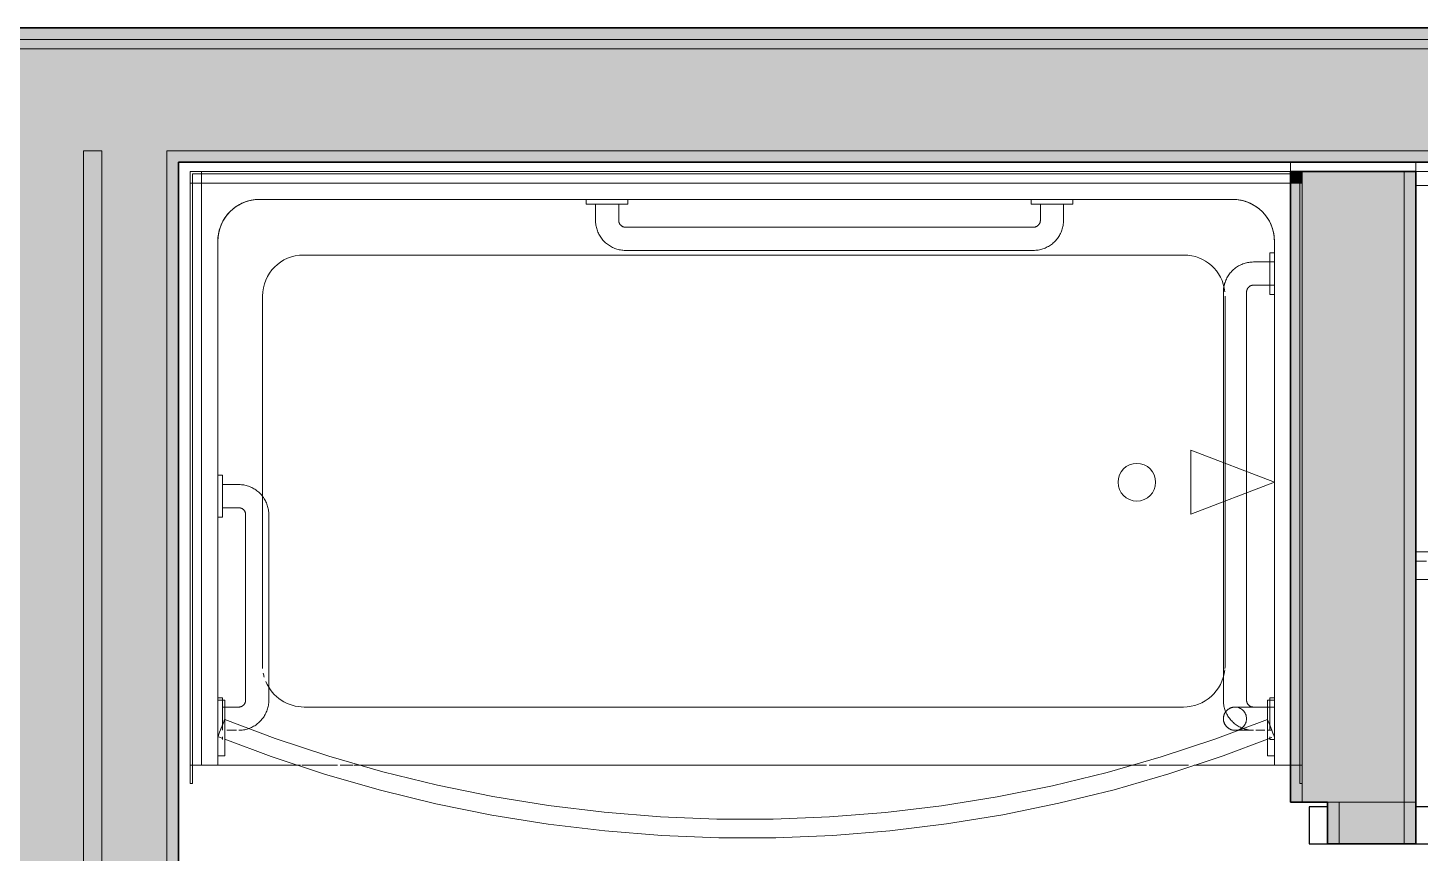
# Model space of a CAD drawing. Header units: inches. Extents: x 6 to 8416, y -388 to 6104.
# Drawn here: x 6130.8 to 6205.9, y 1462.7 to 1507.2 of the extents above; entities that cross this region are included whole.
import ezdxf

# ---------------------------------------------------------------- set-up
doc = ezdxf.new("R2010")
doc.units = ezdxf.units.IN
doc.header["$MEASUREMENT"] = 0
doc.linetypes.add('Dash 1_16_', pattern=[48, 24, -24])
for name, color, linetype, lineweight in [('A-DOOR', 31, 'Continuous', 18), ('A-DOOR-FRAM', 31, 'Continuous', 25), ('A-GENM', 13, 'Continuous', 18), ('A-ROOM', 32, 'Continuous', 13), ('A-WALL', 113, 'Continuous', 25), ('A-WALL-PATT', 111, 'Continuous', 35), ('I-WALL', 2, 'Continuous', 25), ('P-SANR-FIXT', 6, 'Continuous', 18), ('Q-SPCQ', 91, 'Continuous', 18)]:
    doc.layers.add(name, color=color, linetype=linetype, lineweight=lineweight)

# ---------------------------------------------------------------- blocks, each defined once
blk = doc.blocks.new('Unit-Single-Flush-ICC ADA-AM - 36_ x 84_-NR _U-BA _ BATH_-V1169-LEVEL 3 - PLAN Copy 1 Copy 1')
at = {"layer": 'A-DOOR'}
for p, q in [((16.25, 38.375), (18, 38.375)), ((16.25, 2.375), (16.25, 38.375)), ((18, 2.375), (18, 38.375)), ((16.25, 2.375), (18, 2.375))]:
    blk.add_line(p, q, dxfattribs=at)
at = {"layer": 'A-DOOR', "lineweight": 9}
blk.add_arc((18, 2.375), 36, 90, 180, dxfattribs=at)
at = {"layer": 'A-DOOR-FRAM'}
for p, q in [((-18, 3.375), (-20, 3.375)), ((-20, 3.375), (-20, 2.375)), ((-18, 2.375), (-18, 3.375)), ((20, 3.375), (18, 3.375)), ((18, 3.375), (18, 2.375)), ((20, 2.375), (20, 3.375)), ((-20, 2.375), (-18, 2.375)), ((18, 2.375), (20, 2.375)), ((-18, -2.375), (-20, -2.375)), ((-20, -2.375), (-20, -3.375)), ((-18, -3.375), (-18, -2.375)), ((20, -2.375), (18, -2.375)), ((18, -2.375), (18, -3.375)), ((20, -3.375), (20, -2.375)), ((-20, -3.375), (-18, -3.375)), ((18, -3.375), (20, -3.375))]:
    blk.add_line(p, q, dxfattribs=at)
at = {"layer": 'A-DOOR-FRAM', "lineweight": 18}
for p, q in [((-18, 3.375), (-20, 3.375)), ((-20, 3.375), (-20, 2.375)), ((-18, 3.375), (-18, 2.375)), ((20, 3.375), (18, 3.375)), ((18, 3.375), (18, 2.375)), ((20, 3.375), (20, 2.375)), ((-20, 2.375), (-18, 2.375)), ((18, 2.375), (20, 2.375)), ((-20, -3.375), (-20, -2.375)), ((-18, -2.375), (-20, -2.375)), ((-18, -3.375), (-18, -2.375)), ((18, -3.375), (18, -2.375)), ((20, -2.375), (18, -2.375)), ((20, -3.375), (20, -2.375)), ((-20, -3.375), (-18, -3.375)), ((18, -3.375), (20, -3.375))]:
    blk.add_line(p, q, dxfattribs=at)
blk = doc.blocks.new('GM BA Shower-Unit-Tub-Prefab-Non Accessible-AM - Non-Accessible_ 60_W x 32_D-8913591-LEVEL 3 - PLAN Copy 1 Copy 1')
at = {"layer": 'A-GENM'}
for p, q in [((0, 32), (0.625, 32)), ((59.375, 32), (60, 32))]:
    blk.add_line(p, q, dxfattribs=at)
blk = doc.blocks.new('z Nested-Shower Surround-Tub-Prefab - Variable-V1265-LEVEL 3 - PLAN Copy 1 Copy 1')
at = {"layer": 'A-GENM', "lineweight": 9}
for p, q in [((0.125, 33), (0, 33)), ((0, 33), (0, 0.625)), ((0, 32), (0, 33)), ((0, 33), (0.125, 33)), ((0.125, 0.625), (0.125, 33)), ((0.125, 33), (0.125, 32)), ((60, 33), (59.875, 33)), ((59.875, 33), (59.875, 32)), ((59.875, 32), (59.875, 33)), ((59.875, 33), (60, 33)), ((60, 32), (60, 33)), ((60, 33), (60, 32)), ((0, 0.625), (0, 32)), ((0.125, 32), (0.125, 0.625)), ((59.875, 32), (59.875, 0.625)), ((59.875, 0.625), (59.875, 32)), ((60, 0.625), (60, 32)), ((60, 32), (60, 0.625)), ((0, 0.625), (0, 0)), ((0, 0), (0, 0.625)), ((0, 0), (59.375, 0)), ((0.625, 0), (0, 0)), ((0.125, 0.125), (0.125, 0.625)), ((0.125, 0.625), (0.125, 0.313)), ((59.375, 0.125), (0.125, 0.125)), ((0.313, 0.125), (0.625, 0.125)), ((0.625, 0.125), (59.375, 0.125)), ((59.375, 0), (0.625, 0)), ((59.875, 0.125), (59.375, 0.125)), ((59.375, 0.125), (59.688, 0.125)), ((59.375, 0), (60, 0)), ((60, 0), (59.375, 0)), ((59.875, 0.625), (59.875, 0.125)), ((59.875, 0.313), (59.875, 0.625)), ((60, 0), (60, 0.625)), ((60, 0.625), (60, 0))]:
    blk.add_line(p, q, dxfattribs=at)
at = {"layer": 'A-GENM'}
for p, q in [((1.5, 32), (0, 32)), ((0, 32), (0, 0.625)), ((0, 0.625), (0, 32)), ((0.125, 32), (0.625, 32)), ((0.625, 32), (1.5, 32)), ((1.5, 32), (5.826, 32)), ((1.5, 30.75), (1.5, 32)), ((1.5, 30.75), (1.5, 32)), ((1.5, 32), (1.5, 30.75)), ((6.125, 32), (8.252, 32)), ((8.398, 32), (9.275, 32)), ((9.275, 32), (50.725, 32)), ((50.725, 32), (51.148, 32)), ((51.2, 32), (51.894, 32)), ((52.041, 32), (53.966, 32)), ((54.047, 32), (58.5, 32)), ((58.5, 32), (58.5, 30.75)), ((59.375, 32), (58.5, 32)), ((58.5, 32), (58.5, 30.75)), ((58.5, 30.75), (58.5, 32)), ((58.5, 32), (59.375, 32)), ((60, 32), (59.375, 32)), ((59.375, 32), (59.875, 32)), ((60, 0.625), (60, 32)), ((60, 32), (60, 0.625)), ((1.5, 30), (1.5, 30.75)), ((1.5, 29.25), (1.5, 30.75)), ((1.5, 30.75), (1.5, 30)), ((58.5, 30.75), (58.5, 29.25)), ((58.5, 30.75), (58.5, 29.25)), ((58.5, 29.25), (58.5, 30.75)), ((1.5, 3.75), (1.5, 29.25)), ((1.5, 5.942), (1.5, 29.058)), ((1.5, 29.058), (1.5, 5.942)), ((53.839, 28.873), (6.409, 28.873)), ((58.5, 29.25), (58.5, 3.75)), ((58.5, 29.25), (58.5, 3.75)), ((58.5, 3.75), (58.5, 29.25)), ((4.159, 26.623), (4.159, 17.771)), ((56.089, 18.5), (56.089, 26.623)), ((56.089, 6.712), (56.089, 18.5)), ((4.159, 17.771), (4.159, 15.729)), ((4.159, 15.729), (4.159, 6.712)), ((1.5, 3.75), (1.5, 5.058)), ((1.5, 5.058), (1.5, 3.75)), ((53.877, 4.5), (6.371, 4.5)), ((56.25, 1.5), (3.75, 1.5)), ((56.25, 1.5), (3.75, 1.5)), ((3.75, 1.5), (56.25, 1.5)), ((0, 0.625), (0, 0)), ((0, 0), (0, 0.625)), ((0, 0), (59.375, 0)), ((0.625, 0), (0, 0)), ((59.375, 0), (0.625, 0)), ((59.375, 0), (60, 0)), ((60, 0), (59.375, 0)), ((60, 0), (60, 0.625)), ((60, 0.625), (60, 0))]:
    blk.add_line(p, q, dxfattribs=at)
blk.add_circle((8.92, 16.75), 1.016, dxfattribs=at)
for centre, radius, start, end in [((6.409, 26.623), 2.25, 90, 173.7582), ((53.839, 26.623), 2.25, 23.01288, 90), ((53.839, 26.623), 2.25, 10.6675, 16.57426), ((6.409, 26.623), 2.25, 175.48615, 180), ((53.839, 26.623), 2.25, 360, 4.51385), ((6.371, 6.712), 2.212, 186.09767, 270), ((53.877, 6.712), 2.212, 270, 360), ((3.75, 3.75), 2.25, 180, 200.02868), ((3.75, 3.75), 2.25, 180, 270), ((3.75, 3.75), 2.25, 180, 200.02868), ((56.25, 3.75), 2.25, 270, 360), ((56.25, 3.75), 2.25, 339.97132, 0), ((56.25, 3.75), 2.25, 339.97132, 360), ((3.75, 3.75), 2.25, 200.02868, 204.97132), ((3.75, 3.75), 2.25, 200.02868, 204.97132), ((3.75, 3.75), 2.25, 204.97132, 245.02868), ((3.75, 3.75), 2.25, 204.97132, 245.02868), ((56.25, 3.75), 2.25, 294.97132, 335.02868), ((56.25, 3.75), 2.25, 294.97132, 335.02868), ((56.25, 3.75), 2.25, 335.02868, 339.97132), ((56.25, 3.75), 2.25, 335.02868, 339.97132), ((3.75, 3.75), 2.25, 245.02868, 249.97132), ((3.75, 3.75), 2.25, 245.02868, 249.97132), ((3.75, 3.75), 2.25, 249.97132, 270), ((3.75, 3.75), 2.25, 249.97132, 270), ((56.25, 3.75), 2.25, 270, 290.02868), ((56.25, 3.75), 2.25, 270, 290.02868), ((56.25, 3.75), 2.25, 290.02868, 294.97132), ((56.25, 3.75), 2.25, 290.02868, 294.97132)]:
    blk.add_arc(centre, radius, start, end, dxfattribs=at)
blk = doc.blocks.new('z Nested-Shower Grab Bars - Variable-V1266-LEVEL 3 - PLAN Copy 1 Copy 1')
at = {"layer": 'A-GENM', "linetype": 'Dash 1_16_', "lineweight": 9}
for p, q in [((0.245, 29.125), (0, 29.125)), ((0, 29.125), (0, 29.087)), ((0, 29.125), (0, 29.087)), ((0.245, 29.125), (0, 29.125)), ((0, 29.125), (0, 29.087)), ((0, 29.125), (0, 29.087)), ((0, 29.087), (0, 28.974)), ((0, 29.087), (0, 28.974)), ((0, 29.087), (0, 28.974)), ((0, 29.087), (0, 28.974)), ((0, 28.795), (0, 28.563)), ((0, 28.795), (0, 28.563)), ((0, 28.795), (0, 28.563)), ((0, 28.795), (0, 28.563)), ((0, 28.625), (0, 28.604)), ((0, 28.625), (0, 28.604)), ((0, 28.604), (0, 28.541)), ((0, 28.604), (0, 28.541)), ((0.375, 28.625), (0.154, 28.625)), ((0.25, 29.087), (0.25, 29.125)), ((0.25, 29.087), (0.25, 29.125)), ((0.25, 29.087), (0.25, 29.125)), ((0.25, 29.087), (0.25, 29.125)), ((0.25, 28.974), (0.25, 29.087)), ((0.25, 28.974), (0.25, 29.087)), ((0.25, 28.974), (0.25, 29.087)), ((0.25, 28.974), (0.25, 29.087)), ((0.25, 28.625), (0.25, 28.604)), ((0.25, 28.625), (0.25, 28.604)), ((0.25, 28.604), (0.25, 28.541)), ((0.25, 28.604), (0.25, 28.541)), ((1.004, 28.625), (0.515, 28.625)), ((1.004, 28.625), (0.515, 28.625)), ((1.272, 28.618), (1.208, 28.623)), ((1.245, 28.625), (1.284, 28.625)), ((1.44, 28.625), (1.477, 28.625)), ((1.528, 28.574), (1.465, 28.589)), ((1.551, 28.625), (1.587, 28.625)), ((1.587, 28.625), (1.622, 28.625)), ((1.966, 28.625), (1.987, 28.625)), ((1.987, 28.625), (2.007, 28.625)), ((2.007, 28.625), (2.025, 28.625)), ((2.025, 28.625), (2.042, 28.625)), ((2.042, 28.625), (2.057, 28.625)), ((55.616, 28.604), (55.552, 28.593)), ((56.516, 28.625), (55.998, 28.625)), ((56.75, 29.125), (56.75, 29.087)), ((56.75, 29.125), (56.75, 29.087)), ((56.75, 29.087), (56.75, 28.974)), ((56.75, 29.087), (56.75, 28.974)), ((56.75, 28.604), (56.75, 28.625)), ((56.75, 28.541), (56.75, 28.625)), ((56.75, 28.541), (56.75, 28.604)), ((57, 29.087), (57, 29.125)), ((57, 29.087), (57, 29.125)), ((57, 28.974), (57, 29.087)), ((57, 28.974), (57, 29.087)), ((57, 28.563), (57, 28.795)), ((57, 28.563), (57, 28.795)), ((0, 28.541), (0, 28.442)), ((0, 28.541), (0, 28.442)), ((0, 28.503), (0, 28.291)), ((0, 28.503), (0, 28.291)), ((0, 28.503), (0, 28.291)), ((0, 28.442), (0, 28.313)), ((0, 28.442), (0, 28.313)), ((0, 28.313), (0, 28.162)), ((0, 28.313), (0, 28.162)), ((0, 28.291), (0, 28.113)), ((0, 28.291), (0, 28.113)), ((0, 28.291), (0, 28.113)), ((0, 28.162), (0, 28)), ((0, 28.162), (0, 28)), ((0, 28), (0, 27.749)), ((0, 28), (0, 27.838)), ((0, 28), (0, 27.838)), ((0, 28), (0, 27.749)), ((0, 28), (0, 27.749)), ((0, 27.838), (0, 27.688)), ((0, 27.838), (0, 27.688)), ((0.25, 28.541), (0.25, 28.442)), ((0.25, 28.541), (0.25, 28.442)), ((0.25, 28.442), (0.25, 28.313)), ((0.25, 28.442), (0.25, 28.313)), ((0.25, 28.313), (0.25, 28.162)), ((0.25, 28.313), (0.25, 28)), ((0.25, 28.113), (0.25, 28.291)), ((0.25, 28.162), (0.25, 28)), ((0.25, 28), (0.25, 27.838)), ((0.25, 28), (0.25, 27.838)), ((0.25, 27.749), (0.25, 27.991)), ((0.25, 27.838), (0.25, 27.688)), ((0.25, 27.838), (0.25, 27.688)), ((56.75, 28.442), (56.75, 28.541)), ((56.75, 28.442), (56.75, 28.541)), ((56.75, 28.313), (56.75, 28.442)), ((56.75, 28.313), (56.75, 28.442)), ((56.75, 28.162), (56.75, 28.313)), ((56.75, 28.162), (56.75, 28.313)), ((56.75, 28), (56.75, 28.162)), ((56.75, 28), (56.75, 28.162)), ((56.75, 27.838), (56.75, 28)), ((56.75, 27.838), (56.75, 28)), ((56.75, 27.688), (56.75, 27.838)), ((56.75, 27.688), (56.75, 27.838)), ((57, 28.291), (57, 28.503)), ((57, 28.291), (57, 28.503)), ((57, 28.113), (57, 28.291)), ((57, 28.113), (57, 28.291)), ((57, 27.749), (57, 28)), ((57, 27.749), (57, 28)), ((0, 27.709), (0, 26.875)), ((0, 27.709), (0, 26.875)), ((0, 27.709), (0, 26.875)), ((0, 27.688), (0, 27.375)), ((0, 27.688), (0, 27.558)), ((0, 27.558), (0, 27.375)), ((0, 27.438), (0, 26.875)), ((0, 27.375), (1.125, 27.375)), ((0.25, 26.875), (0.25, 27.709)), ((0.25, 27.688), (0.25, 27.375)), ((0.25, 27.688), (0.25, 27.375)), ((0.25, 26.875), (0.25, 27.687)), ((0.25, 26.875), (0.25, 27.687)), ((0.25, 26.875), (0.25, 27.438)), ((0.25, 27.375), (1.125, 27.375)), ((55.875, 27.375), (56.75, 27.375)), ((56.75, 27.709), (56.75, 26.875)), ((56.75, 27.375), (56.75, 27.688)), ((56.75, 27.375), (56.75, 27.688)), ((56.75, 27.687), (56.75, 26.875)), ((57, 26.875), (57, 27.709)), ((57, 26.875), (57, 27.709)), ((0, 26.875), (0.25, 26.875)), ((0, 26.875), (0.25, 26.875)), ((1.5, 27), (1.5, 15.826)), ((2.75, 16.306), (2.75, 27)), ((54.25, 27), (54.25, 17)), ((55.5, 17), (55.5, 27)), ((56.75, 26.875), (57, 26.875)), ((56.75, 16.625), (55.875, 16.625)), ((57, 17.125), (56.75, 17.125)), ((56.75, 17.125), (56.75, 16.313)), ((56.75, 17.125), (56.75, 14.875)), ((56.75, 16.313), (56.75, 16.625)), ((56.75, 15.375), (56.75, 16.625)), ((57, 14.875), (57, 17.125)), ((57, 14.875), (57, 17.125)), ((1.5, 15.826), (1.5, 14.674)), ((2.75, 14.194), (2.75, 16.306)), ((56.75, 15.688), (56.75, 16.313)), ((55.875, 15.375), (56.75, 15.375)), ((56.75, 15.375), (56.75, 15.688)), ((56.75, 15.687), (56.75, 14.875)), ((1.5, 14.674), (1.5, 5)), ((56.75, 14.875), (57, 14.875)), ((2.75, 5), (2.75, 14.194)), ((0.25, 5.125), (0, 5.125)), ((0, 5.125), (0, 4.563)), ((0, 5.125), (0, 2.875)), ((1.125, 4.625), (0, 4.625)), ((0, 4.625), (0, 4.442)), ((0, 4.625), (0, 3.375)), ((0.25, 2.875), (0.25, 5.125)), ((0.25, 4.563), (0.25, 5.125)), ((0, 4.442), (0, 4.313)), ((0, 4.313), (0, 4.162)), ((0, 4.162), (0, 4)), ((0, 4), (0, 3.838)), ((0, 3.838), (0, 3.688)), ((0, 3.688), (0, 3.558)), ((0, 3.558), (0, 3.375)), ((0, 3.438), (0, 2.875)), ((0, 3.375), (1.125, 3.375)), ((0.25, 2.875), (0.25, 3.438)), ((0, 2.875), (0.25, 2.875)), ((35, 2.75), (13, 2.75)), ((35, 2.75), (13, 2.75)), ((11.375, 1.125), (11.375, 0.25)), ((11.375, 1.125), (11.375, 0.25)), ((12.625, 0.25), (12.625, 1.125)), ((12.625, 0.25), (12.625, 1.125)), ((13, 1.5), (35, 1.5)), ((13, 1.5), (35, 1.5)), ((35.375, 1.125), (35.375, 0.25)), ((35.375, 1.125), (35.375, 0.25)), ((36.625, 0.25), (36.625, 1.125)), ((36.625, 0.25), (36.625, 1.125)), ((10.875, 0.25), (10.875, 0)), ((11.687, 0.25), (10.875, 0.25)), ((11.687, 0.25), (10.875, 0.25)), ((10.875, 0.25), (10.875, 0)), ((13.125, 0.25), (10.875, 0.25)), ((11.687, 0.25), (10.875, 0.25)), ((10.875, 0), (13.125, 0)), ((10.875, 0), (13.125, 0)), ((10.875, 0), (13.125, 0)), ((10.875, 0), (13.125, 0)), ((11.375, 0.25), (11.688, 0.25)), ((11.375, 0.25), (11.688, 0.25)), ((11.375, 0.25), (11.688, 0.25)), ((11.375, 0.25), (12.625, 0.25)), ((11.688, 0.25), (11.838, 0.25)), ((11.688, 0.25), (12.313, 0.25)), ((11.688, 0.25), (12.313, 0.25)), ((11.838, 0.25), (12, 0.25)), ((12, 0.25), (12.162, 0.25)), ((12.162, 0.25), (12.313, 0.25)), ((13.125, 0.25), (12.313, 0.25)), ((13.125, 0.25), (12.313, 0.25)), ((12.313, 0.25), (12.625, 0.25)), ((12.313, 0.25), (12.625, 0.25)), ((13.125, 0.25), (12.313, 0.25)), ((12.313, 0.25), (12.625, 0.25)), ((13.125, 0), (13.125, 0.25)), ((13.125, 0), (13.125, 0.25)), ((34.875, 0.25), (34.875, 0)), ((35.687, 0.25), (34.875, 0.25)), ((35.687, 0.25), (34.875, 0.25)), ((34.875, 0.25), (34.875, 0)), ((37.125, 0.25), (34.875, 0.25)), ((35.687, 0.25), (34.875, 0.25)), ((34.875, 0), (37.125, 0)), ((34.875, 0), (37.125, 0)), ((34.875, 0), (37.125, 0)), ((34.875, 0), (37.125, 0)), ((35.375, 0.25), (35.688, 0.25)), ((35.375, 0.25), (35.688, 0.25)), ((35.375, 0.25), (36.625, 0.25)), ((35.375, 0.25), (35.688, 0.25)), ((35.688, 0.25), (36.313, 0.25)), ((35.688, 0.25), (35.838, 0.25)), ((35.688, 0.25), (36.313, 0.25)), ((35.838, 0.25), (36, 0.25)), ((36, 0.25), (36.162, 0.25)), ((36.162, 0.25), (36.313, 0.25)), ((37.125, 0.25), (36.313, 0.25)), ((37.125, 0.25), (36.313, 0.25)), ((36.313, 0.25), (36.625, 0.25)), ((36.313, 0.25), (36.625, 0.25)), ((37.125, 0.25), (36.313, 0.25)), ((36.313, 0.25), (36.625, 0.25)), ((37.125, 0), (37.125, 0.25)), ((37.125, 0), (37.125, 0.25))]:
    blk.add_line(p, q, dxfattribs=at)
at = {"layer": 'A-GENM', "linetype": 'Dash 1_16_', "lineweight": 9, "flags": 128}
for points in [[(1.208, 28.623), (1.143, 28.625), (1.125, 28.625)], [(1.125, 28.625), (1.165, 28.625), (1.205, 28.625), (1.245, 28.625)], [(1.465, 28.589), (1.401, 28.601), (1.337, 28.611), (1.272, 28.618)], [(1.284, 28.625), (1.324, 28.625), (1.363, 28.625), (1.401, 28.625), (1.44, 28.625)], [(1.477, 28.625), (1.514, 28.625), (1.551, 28.625)], [(2.646, 27.572), (2.622, 27.633), (2.595, 27.692), (2.566, 27.75), (2.535, 27.807), (2.502, 27.863), (2.466, 27.918), (2.428, 27.97), (2.389, 28.022), (2.347, 28.072), (2.303, 28.119), (2.257, 28.166), (2.21, 28.21), (2.16, 28.252), (2.109, 28.293), (2.057, 28.331), (2.003, 28.367), (1.948, 28.401), (1.891, 28.433), (1.833, 28.463), (1.774, 28.49), (1.714, 28.515), (1.653, 28.537), (1.591, 28.557), (1.528, 28.574)], [(1.622, 28.625), (1.656, 28.625), (1.69, 28.625), (1.722, 28.625), (1.754, 28.625), (1.784, 28.625), (1.814, 28.625), (1.842, 28.625), (1.87, 28.625), (1.896, 28.625), (1.921, 28.625), (1.944, 28.625), (1.966, 28.625)], [(2.057, 28.625), (2.071, 28.625), (2.083, 28.625), (2.094, 28.625), (2.103, 28.625), (2.11, 28.625), (2.116, 28.625), (2.121, 28.625), (2.124, 28.625), (2.125, 28.625)], [(2.125, 28.625), (2.15, 28.625), (2.175, 28.623), (2.2, 28.621), (2.225, 28.617), (2.249, 28.613), (2.274, 28.607), (2.298, 28.601), (2.322, 28.593), (2.345, 28.585), (2.368, 28.576), (2.391, 28.565), (2.414, 28.554), (2.436, 28.542), (2.457, 28.53), (2.478, 28.516), (2.498, 28.501), (2.518, 28.486), (2.537, 28.47), (2.556, 28.453), (2.573, 28.435), (2.59, 28.417), (2.607, 28.398), (2.622, 28.379), (2.637, 28.358), (2.651, 28.338), (2.664, 28.316), (2.676, 28.295), (2.688, 28.272), (2.698, 28.25), (2.708, 28.226), (2.716, 28.203), (2.724, 28.179), (2.73, 28.155), (2.736, 28.131), (2.741, 28.106), (2.745, 28.082), (2.747, 28.057), (2.749, 28.032), (2.75, 28.007), (2.75, 27.982), (2.749, 27.957), (2.746, 27.932), (2.743, 27.907), (2.739, 27.882), (2.734, 27.858), (2.727, 27.834), (2.72, 27.81), (2.712, 27.786), (2.703, 27.763), (2.693, 27.74), (2.682, 27.717), (2.671, 27.695), (2.658, 27.674), (2.645, 27.653), (2.63, 27.632), (2.615, 27.612), (2.599, 27.593), (2.583, 27.574), (2.565, 27.556), (2.547, 27.539), (2.528, 27.523), (2.509, 27.507), (2.489, 27.492), (2.468, 27.478), (2.447, 27.464), (2.426, 27.452), (2.403, 27.44), (2.381, 27.43), (2.358, 27.42), (2.334, 27.411), (2.311, 27.403), (2.287, 27.396), (2.262, 27.39), (2.238, 27.385), (2.213, 27.381), (2.188, 27.378), (2.163, 27.376), (2.138, 27.375), (2.125, 27.375)], [(55.552, 28.593), (55.489, 28.578), (55.426, 28.562), (55.364, 28.543), (55.303, 28.521)], [(55.875, 28.625), (55.81, 28.624), (55.745, 28.62), (55.68, 28.613), (55.616, 28.604)], [(55.303, 28.521), (55.242, 28.497), (55.183, 28.47), (55.125, 28.441), (55.068, 28.41), (55.012, 28.377), (54.957, 28.341), (54.905, 28.303), (54.853, 28.264), (54.803, 28.222), (54.756, 28.178), (54.709, 28.132), (54.665, 28.085), (54.623, 28.035), (54.582, 27.984), (54.544, 27.932), (54.508, 27.878), (54.474, 27.823), (54.442, 27.766), (54.412, 27.708), (54.385, 27.649), (54.36, 27.589), (54.338, 27.528), (54.318, 27.466), (54.301, 27.403), (54.286, 27.34), (54.274, 27.276), (54.264, 27.212), (54.257, 27.147), (54.252, 27.083), (54.25, 27.018), (54.25, 27)], [(1.125, 27.375), (1.14, 27.375), (1.155, 27.374), (1.17, 27.372), (1.185, 27.37), (1.2, 27.368), (1.214, 27.364), (1.229, 27.36), (1.243, 27.356), (1.257, 27.351), (1.271, 27.345), (1.285, 27.339), (1.298, 27.333), (1.311, 27.325), (1.324, 27.318), (1.337, 27.31), (1.349, 27.301), (1.361, 27.292), (1.372, 27.282), (1.383, 27.272), (1.394, 27.261), (1.404, 27.25), (1.414, 27.239), (1.423, 27.227), (1.432, 27.215), (1.441, 27.203), (1.448, 27.19), (1.456, 27.177), (1.463, 27.163), (1.469, 27.15), (1.475, 27.136), (1.48, 27.122), (1.484, 27.108), (1.488, 27.093), (1.492, 27.078), (1.495, 27.064), (1.497, 27.049), (1.498, 27.034), (1.5, 27.019), (1.5, 27.004), (1.5, 27)], [(1.95, 27.375), (1.927, 27.375), (1.903, 27.375), (1.877, 27.375), (1.85, 27.375), (1.822, 27.375), (1.792, 27.375), (1.762, 27.375), (1.731, 27.375), (1.699, 27.375), (1.665, 27.375), (1.631, 27.375), (1.596, 27.375), (1.561, 27.375), (1.524, 27.375), (1.487, 27.375), (1.45, 27.375), (1.412, 27.375), (1.373, 27.375), (1.334, 27.375), (1.295, 27.375), (1.255, 27.375), (1.216, 27.375), (1.176, 27.375), (1.136, 27.375), (1.125, 27.375)], [(2.125, 27.375), (2.124, 27.375), (2.122, 27.375), (2.118, 27.375), (2.112, 27.375), (2.105, 27.375), (2.096, 27.375), (2.086, 27.375), (2.074, 27.375), (2.061, 27.375), (2.046, 27.375), (2.03, 27.375), (2.012, 27.375), (1.993, 27.375), (1.972, 27.375), (1.95, 27.375)], [(2.75, 27), (2.749, 27.065), (2.745, 27.13), (2.738, 27.195), (2.729, 27.259), (2.718, 27.323), (2.703, 27.386), (2.687, 27.449), (2.668, 27.511), (2.646, 27.572)], [(55.5, 27), (55.5, 27.015), (55.501, 27.03), (55.503, 27.045), (55.505, 27.06), (55.507, 27.075), (55.511, 27.089), (55.515, 27.104), (55.519, 27.118), (55.524, 27.132), (55.53, 27.146), (55.536, 27.16), (55.542, 27.173), (55.55, 27.186), (55.557, 27.199), (55.565, 27.212), (55.574, 27.224), (55.583, 27.236), (55.593, 27.247), (55.603, 27.258), (55.614, 27.269), (55.625, 27.279), (55.636, 27.289), (55.648, 27.298), (55.66, 27.307), (55.672, 27.316), (55.685, 27.323), (55.698, 27.331), (55.712, 27.338), (55.725, 27.344), (55.739, 27.35), (55.753, 27.355), (55.767, 27.359), (55.782, 27.363), (55.797, 27.367), (55.811, 27.37), (55.826, 27.372), (55.841, 27.373), (55.856, 27.375), (55.871, 27.375), (55.875, 27.375)], [(54.25, 17), (54.251, 16.935), (54.255, 16.87), (54.262, 16.805), (54.271, 16.741), (54.282, 16.677), (54.297, 16.614), (54.313, 16.551), (54.332, 16.489), (54.354, 16.428), (54.378, 16.367), (54.405, 16.308), (54.434, 16.25), (54.465, 16.193), (54.498, 16.137), (54.534, 16.082), (54.572, 16.03), (54.611, 15.978), (54.653, 15.928), (54.697, 15.881), (54.743, 15.834), (54.79, 15.79), (54.84, 15.748), (54.891, 15.707), (54.943, 15.669), (54.997, 15.633), (55.052, 15.599), (55.109, 15.567), (55.167, 15.537), (55.226, 15.51), (55.286, 15.485), (55.347, 15.463), (55.409, 15.443), (55.472, 15.426), (55.535, 15.411), (55.599, 15.399), (55.663, 15.389), (55.728, 15.382), (55.792, 15.377), (55.857, 15.375), (55.875, 15.375)], [(55.875, 16.625), (55.86, 16.625), (55.845, 16.626), (55.83, 16.628), (55.815, 16.63), (55.8, 16.632), (55.786, 16.636), (55.771, 16.64), (55.757, 16.644), (55.743, 16.649), (55.729, 16.655), (55.715, 16.661), (55.702, 16.667), (55.689, 16.675), (55.676, 16.682), (55.663, 16.69), (55.651, 16.699), (55.639, 16.708), (55.628, 16.718), (55.617, 16.728), (55.606, 16.739), (55.596, 16.75), (55.586, 16.761), (55.577, 16.773), (55.568, 16.785), (55.559, 16.797), (55.552, 16.81), (55.544, 16.823), (55.537, 16.837), (55.531, 16.85), (55.525, 16.864), (55.52, 16.878), (55.516, 16.892), (55.512, 16.907), (55.508, 16.922), (55.505, 16.936), (55.503, 16.951), (55.502, 16.966), (55.5, 16.981), (55.5, 16.996), (55.5, 17)], [(1.5, 5), (1.5, 4.985), (1.499, 4.97), (1.497, 4.955), (1.495, 4.94), (1.493, 4.925), (1.489, 4.911), (1.485, 4.896), (1.481, 4.882), (1.476, 4.868), (1.47, 4.854), (1.464, 4.84), (1.458, 4.827), (1.45, 4.814), (1.443, 4.801), (1.435, 4.788), (1.426, 4.776), (1.417, 4.764), (1.407, 4.753), (1.397, 4.742), (1.386, 4.731), (1.375, 4.721), (1.364, 4.711), (1.352, 4.702), (1.34, 4.693), (1.328, 4.684), (1.315, 4.677), (1.302, 4.669), (1.288, 4.662), (1.275, 4.656), (1.261, 4.65), (1.247, 4.645), (1.233, 4.641), (1.218, 4.637), (1.203, 4.633), (1.189, 4.63), (1.174, 4.628), (1.159, 4.627), (1.144, 4.625), (1.129, 4.625), (1.125, 4.625)], [(1.125, 3.375), (1.19, 3.376), (1.255, 3.38), (1.32, 3.387), (1.384, 3.396), (1.448, 3.407), (1.511, 3.422), (1.574, 3.438), (1.636, 3.457), (1.697, 3.479), (1.758, 3.503), (1.817, 3.53), (1.875, 3.559), (1.932, 3.59), (1.988, 3.623), (2.043, 3.659), (2.095, 3.697), (2.147, 3.736), (2.197, 3.778), (2.244, 3.822), (2.291, 3.868), (2.335, 3.915), (2.377, 3.965), (2.418, 4.016), (2.456, 4.068), (2.492, 4.122), (2.526, 4.177), (2.558, 4.234), (2.588, 4.292), (2.615, 4.351), (2.64, 4.411), (2.662, 4.472), (2.682, 4.534), (2.699, 4.597), (2.714, 4.66), (2.726, 4.724), (2.736, 4.788), (2.743, 4.853), (2.748, 4.917), (2.75, 4.982), (2.75, 5)], [(13, 2.75), (12.935, 2.749), (12.87, 2.745), (12.805, 2.738), (12.741, 2.729), (12.677, 2.718), (12.614, 2.703), (12.551, 2.687), (12.489, 2.668), (12.428, 2.646), (12.367, 2.622), (12.308, 2.595), (12.25, 2.566), (12.193, 2.535), (12.137, 2.502), (12.082, 2.466), (12.03, 2.428), (11.978, 2.389), (11.928, 2.347), (11.881, 2.303), (11.834, 2.257), (11.79, 2.21), (11.748, 2.16), (11.707, 2.109), (11.669, 2.057), (11.633, 2.003), (11.599, 1.948), (11.567, 1.891), (11.537, 1.833), (11.51, 1.774), (11.485, 1.714), (11.463, 1.653), (11.443, 1.591), (11.426, 1.528), (11.411, 1.465), (11.399, 1.401), (11.389, 1.337), (11.382, 1.272), (11.377, 1.208), (11.375, 1.143), (11.375, 1.125)], [(13, 2.75), (12.935, 2.749), (12.87, 2.745), (12.805, 2.738), (12.741, 2.729), (12.677, 2.718), (12.614, 2.703), (12.551, 2.687), (12.489, 2.668), (12.428, 2.646), (12.367, 2.622), (12.308, 2.595), (12.25, 2.566), (12.193, 2.535), (12.137, 2.502), (12.082, 2.466), (12.03, 2.428), (11.978, 2.389), (11.928, 2.347), (11.881, 2.303), (11.834, 2.257), (11.79, 2.21), (11.748, 2.16), (11.707, 2.109), (11.669, 2.057), (11.633, 2.003), (11.599, 1.948), (11.567, 1.891), (11.537, 1.833), (11.51, 1.774), (11.485, 1.714), (11.463, 1.653), (11.443, 1.591), (11.426, 1.528), (11.411, 1.465), (11.399, 1.401), (11.389, 1.337), (11.382, 1.272), (11.377, 1.208), (11.375, 1.143), (11.375, 1.125)], [(36.625, 1.125), (36.624, 1.19), (36.62, 1.255), (36.613, 1.32), (36.604, 1.384), (36.593, 1.448), (36.578, 1.511), (36.562, 1.574), (36.543, 1.636), (36.521, 1.697), (36.497, 1.758), (36.47, 1.817), (36.441, 1.875), (36.41, 1.932), (36.377, 1.988), (36.341, 2.043), (36.303, 2.095), (36.264, 2.147), (36.222, 2.197), (36.178, 2.244), (36.132, 2.291), (36.085, 2.335), (36.035, 2.377), (35.984, 2.418), (35.932, 2.456), (35.878, 2.492), (35.823, 2.526), (35.766, 2.558), (35.708, 2.588), (35.649, 2.615), (35.589, 2.64), (35.528, 2.662), (35.466, 2.682), (35.403, 2.699), (35.34, 2.714), (35.276, 2.726), (35.212, 2.736), (35.147, 2.743), (35.083, 2.748), (35.018, 2.75), (35, 2.75)], [(36.625, 1.125), (36.624, 1.19), (36.62, 1.255), (36.613, 1.32), (36.604, 1.384), (36.593, 1.448), (36.578, 1.511), (36.562, 1.574), (36.543, 1.636), (36.521, 1.697), (36.497, 1.758), (36.47, 1.817), (36.441, 1.875), (36.41, 1.932), (36.377, 1.988), (36.341, 2.043), (36.303, 2.095), (36.264, 2.147), (36.222, 2.197), (36.178, 2.244), (36.132, 2.291), (36.085, 2.335), (36.035, 2.377), (35.984, 2.418), (35.932, 2.456), (35.878, 2.492), (35.823, 2.526), (35.766, 2.558), (35.708, 2.588), (35.649, 2.615), (35.589, 2.64), (35.528, 2.662), (35.466, 2.682), (35.403, 2.699), (35.34, 2.714), (35.276, 2.726), (35.212, 2.736), (35.147, 2.743), (35.083, 2.748), (35.018, 2.75), (35, 2.75)], [(12.625, 1.125), (12.625, 1.14), (12.626, 1.155), (12.628, 1.17), (12.63, 1.185), (12.632, 1.2), (12.636, 1.214), (12.64, 1.229), (12.644, 1.243), (12.649, 1.257), (12.655, 1.271), (12.661, 1.285), (12.667, 1.298), (12.675, 1.311), (12.682, 1.324), (12.69, 1.337), (12.699, 1.349), (12.708, 1.361), (12.718, 1.372), (12.728, 1.383), (12.739, 1.394), (12.75, 1.404), (12.761, 1.414), (12.773, 1.423), (12.785, 1.432), (12.797, 1.441), (12.81, 1.448), (12.823, 1.456), (12.837, 1.463), (12.85, 1.469), (12.864, 1.475), (12.878, 1.48), (12.892, 1.484), (12.907, 1.488), (12.922, 1.492), (12.936, 1.495), (12.951, 1.497), (12.966, 1.498), (12.981, 1.5), (12.996, 1.5), (13, 1.5)], [(12.625, 1.125), (12.625, 1.14), (12.626, 1.155), (12.628, 1.17), (12.63, 1.185), (12.632, 1.2), (12.636, 1.214), (12.64, 1.229), (12.644, 1.243), (12.649, 1.257), (12.655, 1.271), (12.661, 1.285), (12.667, 1.298), (12.675, 1.311), (12.682, 1.324), (12.69, 1.337), (12.699, 1.349), (12.708, 1.361), (12.718, 1.372), (12.728, 1.383), (12.739, 1.394), (12.75, 1.404), (12.761, 1.414), (12.773, 1.423), (12.785, 1.432), (12.797, 1.441), (12.81, 1.448), (12.823, 1.456), (12.837, 1.463), (12.85, 1.469), (12.864, 1.475), (12.878, 1.48), (12.892, 1.484), (12.907, 1.488), (12.922, 1.492), (12.936, 1.495), (12.951, 1.497), (12.966, 1.498), (12.981, 1.5), (12.996, 1.5), (13, 1.5)], [(35, 1.5), (35.015, 1.5), (35.03, 1.499), (35.045, 1.497), (35.06, 1.495), (35.075, 1.493), (35.089, 1.489), (35.104, 1.485), (35.118, 1.481), (35.132, 1.476), (35.146, 1.47), (35.16, 1.464), (35.173, 1.458), (35.186, 1.45), (35.199, 1.443), (35.212, 1.435), (35.224, 1.426), (35.236, 1.417), (35.247, 1.407), (35.258, 1.397), (35.269, 1.386), (35.279, 1.375), (35.289, 1.364), (35.298, 1.352), (35.307, 1.34), (35.316, 1.328), (35.323, 1.315), (35.331, 1.302), (35.338, 1.288), (35.344, 1.275), (35.35, 1.261), (35.355, 1.247), (35.359, 1.233), (35.363, 1.218), (35.367, 1.203), (35.37, 1.189), (35.372, 1.174), (35.373, 1.159), (35.375, 1.144), (35.375, 1.129), (35.375, 1.125)], [(35, 1.5), (35.015, 1.5), (35.03, 1.499), (35.045, 1.497), (35.06, 1.495), (35.075, 1.493), (35.089, 1.489), (35.104, 1.485), (35.118, 1.481), (35.132, 1.476), (35.146, 1.47), (35.16, 1.464), (35.173, 1.458), (35.186, 1.45), (35.199, 1.443), (35.212, 1.435), (35.224, 1.426), (35.236, 1.417), (35.247, 1.407), (35.258, 1.397), (35.269, 1.386), (35.279, 1.375), (35.289, 1.364), (35.298, 1.352), (35.307, 1.34), (35.316, 1.328), (35.323, 1.315), (35.331, 1.302), (35.338, 1.288), (35.344, 1.275), (35.35, 1.261), (35.355, 1.247), (35.359, 1.233), (35.363, 1.218), (35.367, 1.203), (35.37, 1.189), (35.372, 1.174), (35.373, 1.159), (35.375, 1.144), (35.375, 1.129), (35.375, 1.125)]]:
    blk.add_lwpolyline(points, dxfattribs=at)
at = {"layer": 'A-GENM', "linetype": 'Dash 1_16_', "lineweight": 9}
for start, end in [(90, 270), (270, 90)]:
    blk.add_arc((2.125, 28), 0.625, start, end, dxfattribs=at)
blk = doc.blocks.new('z Nested-Shower Fixtures - Variable-2223344-LEVEL 3 - PLAN Copy 1 Copy 1')
at = {"layer": 'P-SANR-FIXT'}
for p, q in [((0, 0), (4.5, 1.727)), ((4.5, 1.727), (4.5, -1.727)), ((4.5, -1.727), (0, 0))]:
    blk.add_line(p, q, dxfattribs=at)
blk = doc.blocks.new('z Nested-Shower Extra Gyp Layer - Variable-V1184-LEVEL 3 - PLAN Copy 1 Copy 1')
at = {"layer": 'A-GENM', "lineweight": 9}
for p, q in [((59.375, 0.625), (0, 0.625)), ((0, 0.625), (60, 0.625)), ((0, 0.625), (0, 0)), ((0, 0.625), (0, 0)), ((60, 0), (0, 0)), ((0, 0), (59.375, 0)), ((60, 0.625), (59.375, 0.625)), ((59.375, 0), (60, 0)), ((60, 0), (60, 0.625)), ((60, 0.625), (60, 0))]:
    blk.add_line(p, q, dxfattribs=at)
blk = doc.blocks.new('z Nested-Shower Extra Gyp Layer - Variable-V1185-LEVEL 3 - PLAN Copy 1 Copy 1')
at = {"layer": 'A-GENM', "lineweight": 9}
for p, q in [((0.625, 0.625), (0, 0.625)), ((0, 0.625), (32, 0.625)), ((0, 0.625), (0, 0)), ((0, 0.625), (0, 0)), ((32, 0), (0, 0)), ((0, 0), (0.625, 0)), ((32, 0.625), (0.625, 0.625)), ((0.625, 0), (32, 0)), ((32, 0), (32, 0.625)), ((32, 0.625), (32, 0))]:
    blk.add_line(p, q, dxfattribs=at)
blk = doc.blocks.new('SE BA Shower Curtain Rod-AM - 1_ Dia__ 76_ AFF-V1048-LEVEL 3 - PLAN Copy 1 Copy 1')
at = {"layer": 'Q-SPCQ'}
for p, q in [((0.375, 1.5), (0, 1.5)), ((0, 1.5), (0, 0.75)), ((0, 1.5), (0, -1.5)), ((0.375, -1.5), (0.375, 1.5)), ((0.375, 0.75), (0.375, 1.5)), ((57, 1.5), (56.625, 1.5)), ((56.625, 1.5), (56.625, 0.75)), ((56.625, 1.5), (56.625, -1.5)), ((57, -1.5), (57, 1.5)), ((57, 0.75), (57, 1.5)), ((0, 0.75), (0, -0.75)), ((0.002, 0.464), (0.009, 0.449)), ((0.002, 0.464), (0.009, 0.449)), ((0.009, 0.449), (0.027, 0.402)), ((0.009, 0.449), (0.027, 0.402)), ((0.027, 0.402), (0.057, 0.328)), ((0.027, 0.402), (0.095, 0.232)), ((0.057, 0.328), (0.095, 0.232)), ((0.095, 0.232), (0.14, 0.12)), ((0.095, 0.232), (0.14, 0.12)), ((0.375, 0.605), (0.128, 0.512)), ((0.14, 0.12), (0.187, 0)), ((0.14, 0.12), (0.235, -0.12)), ((0.187, 0), (0.235, -0.12)), ((0.375, 0.521), (0.375, 0.75)), ((56.72, -0.232), (56.905, 0.232)), ((56.765, -0.12), (56.812, 0)), ((56.998, 0.464), (56.786, 0.544)), ((56.812, 0), (56.86, 0.12)), ((56.86, 0.12), (56.905, 0.232)), ((56.905, 0.232), (56.943, 0.328)), ((56.905, 0.232), (56.943, 0.328)), ((56.943, 0.328), (56.973, 0.402)), ((56.943, 0.328), (56.973, 0.402)), ((56.973, 0.402), (56.998, 0.464)), ((56.973, 0.402), (56.991, 0.449)), ((56.991, 0.449), (56.998, 0.464)), ((57, -0.75), (57, 0.75)), ((0, -0.75), (0, -1.5)), ((0.235, -0.12), (0.28, -0.232)), ((0.235, -0.12), (0.28, -0.232)), ((0.28, -0.232), (0.318, -0.328)), ((0.28, -0.232), (0.348, -0.402)), ((0.318, -0.328), (0.348, -0.402)), ((0.348, -0.402), (0.366, -0.449)), ((0.348, -0.402), (0.366, -0.449)), ((0.366, -0.449), (0.373, -0.464)), ((0.366, -0.449), (0.373, -0.464)), ((0.375, -0.75), (0.375, -0.391)), ((0.375, -1.5), (0.375, -0.75)), ((56.625, -0.391), (56.625, -0.75)), ((56.625, -0.75), (56.625, -1.5)), ((56.627, -0.464), (56.652, -0.402)), ((56.627, -0.464), (56.652, -0.402)), ((56.652, -0.402), (56.682, -0.328)), ((56.652, -0.402), (56.682, -0.328)), ((56.682, -0.328), (56.72, -0.232)), ((56.682, -0.328), (56.72, -0.232)), ((56.72, -0.232), (56.765, -0.12)), ((57, -1.5), (57, -0.75)), ((0, -1.5), (0.375, -1.5)), ((56.625, -1.5), (57, -1.5))]:
    blk.add_line(p, q, dxfattribs=at)
at = {"layer": 'Q-SPCQ', "flags": 128}
for points in [[(56.625, 0.604), (54.115, 1.547), (51.191, 2.513), (48.231, 3.362), (45.239, 4.091), (42.221, 4.7), (39.18, 5.189), (36.123, 5.555), (33.053, 5.798), (29.976, 5.919), (26.897, 5.916), (23.82, 5.791), (20.75, 5.542), (17.694, 5.171), (14.654, 4.678), (11.636, 4.063), (8.646, 3.329), (5.687, 2.475), (2.765, 1.504), (0.375, 0.605)], [(0.375, -0.464), (3.218, 0.604), (6.104, 1.558), (9.026, 2.395), (11.978, 3.115), (14.958, 3.716), (17.959, 4.198), (20.976, 4.56), (24.006, 4.8), (27.043, 4.919), (30.083, 4.916), (33.119, 4.792), (36.149, 4.547), (39.166, 4.181), (42.166, 3.694), (45.144, 3.088), (48.096, 2.363), (51.016, 1.52), (53.901, 0.562), (56.625, -0.464)]]:
    blk.add_lwpolyline(points, dxfattribs=at)
blk = doc.blocks.new('GM BA Vanity-Double - Counter w Apron-Non Accessible-AM - Variable-V1267-LEVEL 3 - PLAN Copy 1 Copy 1')
at = {"layer": 'A-GENM'}
for p, q in [((-20.75, 0), (-21.5, 0)), ((-21.5, 0), (-21.5, -22)), ((-21.5, -0.75), (-21.5, 0)), ((-21.5, 0), (-20.75, 0)), ((55.5, 0), (-21.5, 0)), ((-21.5, 0), (-21.5, -0.75)), ((-21.5, -0.75), (-21.5, 0)), ((-21.5, 0), (-20.75, 0)), ((-20.75, 0), (-21.5, 0)), ((-21.5, 0), (-21.5, -0.75)), ((-21.5, 0), (-20.75, 0)), ((-21.5, -0.75), (-21.5, 0)), ((-21.5, -22), (-21.5, -0.75)), ((-21.5, -0.75), (55.5, -0.75)), ((-20.75, -0.75), (-21.5, -0.75)), ((-21.5, -0.75), (-21.5, -22)), ((-21.5, -22), (-21.5, -0.75)), ((-20.75, -20.5), (-21.5, -20.5)), ((-21.5, -20.5), (-20.75, -20.5)), ((-21.5, -21), (-21.5, -20.5)), ((-21.5, -21), (-21.5, -20.5)), ((-20.916, -21), (-21.5, -21)), ((-21.5, -21), (-20.916, -21)), ((-21.5, -22), (-20.75, -22)), ((-20.75, -22), (-21.5, -22)), ((-21.5, -22), (-20.75, -22)), ((-20.75, -22), (-21.5, -22))]:
    blk.add_line(p, q, dxfattribs=at)

msp = doc.modelspace()

# ---------------------------------------------------------------- hatches: boundary and pattern name
at = {"layer": 'A-WALL-PATT'}
msp.add_hatch(color=10, dxfattribs=at).paths.add_polyline_path([(6287.04033733, 1506.56077679), (6287.04033733, 1507.18577679), (6058.16533733, 1507.18577679), (6058.16533733, 1506.56077679), (6282.46928685, 1506.56077679)])
at = {"layer": 'A-WALL-PATT', "lineweight": 25}
h = msp.add_hatch(color=10, dxfattribs=at)
h.paths.add_polyline_path([(6265.59803685, 1499.93577679), (6287.04033733, 1500.06077679), (6287.04033733, 1500.56077679), (6138.29033733, 1500.56077679), (6138.29033733, 1499.93577679), (6248.72678685, 1499.93577679)])
h.paths.add_polyline_path([(6128.29033733, 1499.93577679), (6128.29033733, 1500.56077679), (6058.16533733, 1500.56077679), (6058.16533733, 1499.93577679), (6127.66533733, 1499.93577679)])
msp.add_hatch(color=10, dxfattribs=at).paths.add_polyline_path([(6138.29033733, 1342.68577679), (6138.91533733, 1342.68577679), (6138.91533733, 1499.93577679), (6138.29033733, 1499.93577679), (6138.29033733, 1354.56256081)])
at = {"layer": 'A-WALL-PATT', "transparency": 33554560}
for points in [[(6199.54033733, 1498.81077679), (6199.54033733, 1499.43577679), (6198.91533733, 1499.43577679), (6198.91533733, 1498.81077679)], [(6198.91533733, 1465.43577679), (6199.54033733, 1465.43577679), (6199.54033733, 1498.81077679), (6198.91533733, 1498.81077679), (6198.91533733, 1472.65306081)]]:
    msp.add_hatch(color=10, dxfattribs=at).paths.add_polyline_path(points)
at = {"layer": 'A-WALL-PATT', "lineweight": 25, "transparency": 33554560}
msp.add_hatch(color=10, dxfattribs=at).paths.add_polyline_path([(6205.66533733, 1465.43577679), (6205.66533733, 1499.43577679), (6205.04033733, 1499.43577679), (6205.04033733, 1465.43577679)])
h = msp.add_hatch(color=10, dxfattribs=at)
h.paths.add_polyline_path([(6201.54033733, 1422.56077679), (6201.54033733, 1427.18577679), (6200.91533733, 1427.18577679), (6200.91533733, 1422.56077679)])
h.paths.add_polyline_path([(6201.54033733, 1463.18577679), (6201.54033733, 1465.43577679), (6200.91533733, 1465.43577679), (6200.91533733, 1463.18577679)])
at = {"layer": 'A-WALL-PATT', "transparency": 33554560}
h = msp.add_hatch(color=10, dxfattribs=at)
h.paths.add_polyline_path([(6205.66533733, 1418.43577679), (6205.66533733, 1427.18577679), (6205.04033733, 1427.18577679), (6205.04033733, 1418.43577679)])
h.paths.add_polyline_path([(6205.04033733, 1463.18577679), (6205.66533733, 1463.18577679), (6205.66533733, 1465.43577679), (6205.04033733, 1465.43577679)])
at = {"layer": 'I-WALL'}
for points in [[(6282.46928685, 1506.06077679), (6287.04033733, 1506.06077679), (6287.04033733, 1506.56077679), (6058.16533733, 1506.56077679), (6058.16533733, 1506.06077679), (6265.59803685, 1506.06077679)], [(6287.04033733, 1500.56077679), (6287.04033733, 1506.06077679), (6058.16533733, 1506.06077679), (6058.16533733, 1500.56077679), (6282.46928685, 1500.56077679)], [(6130.29033733, 1342.68577679), (6133.79033733, 1342.68577679), (6133.79033733, 1500.56077679), (6128.29033733, 1500.56077679), (6128.29033733, 1342.68577679), (6129.79033733, 1342.68577679)], [(6134.79033733, 1342.68577679), (6134.79033733, 1500.56077679), (6133.79033733, 1500.56077679), (6133.79033733, 1342.68577679)], [(6138.29033733, 1342.68577679), (6138.29033733, 1500.56077679), (6134.79033733, 1500.56077679), (6134.79033733, 1342.68577679)]]:
    msp.add_hatch(color=10, dxfattribs=at).paths.add_polyline_path(points)
at = {"layer": 'I-WALL', "transparency": 33554560}
msp.add_hatch(color=10, dxfattribs=at).paths.add_polyline_path([(6201.54033733, 1465.43577679), (6205.04033733, 1465.43577679), (6205.04033733, 1499.43577679), (6199.54033733, 1499.43577679), (6199.54033733, 1465.43577679), (6200.91533733, 1465.43577679)])
h = msp.add_hatch(color=10, dxfattribs=at)
h.paths.add_polyline_path([(6205.04033733, 1419.06077679), (6205.04033733, 1427.18577679), (6201.54033733, 1427.18577679), (6201.54033733, 1419.06077679)])
h.paths.add_polyline_path([(6205.04033733, 1463.18577679), (6205.04033733, 1465.43577679), (6201.54033733, 1465.43577679), (6201.54033733, 1463.18577679)])

# ---------------------------------------------------------------- linework, layer by layer
at = {"layer": 'A-ROOM', "lineweight": 9, "flags": 128}
msp.add_lwpolyline([(5517.16533733, 950.68577679), (5517.16533733, 1329.68577679), (5517.16533733, 1374.56077679), (5517.16533733, 1507.18577679), (5612.29033733, 1507.18577679), (6058.16533733, 1507.18577679), (6133.29033733, 1507.18577679), (6196.26633733, 1507.18577679), (6208.31433733, 1507.18577679), (6287.04033733, 1507.18577679), (6553.41533733, 1507.18577679), (6623.91533733, 1507.18577679), (6684.85253134, 1507.18577679), (6691.72814332, 1507.18577679), (6769.04033733, 1507.18577679), (6953.66533733, 1507.18577679), (7039.41533733, 1507.18577679), (7109.91533733, 1507.18577679), (7146.66533733, 1507.18577679), (7492.29033733, 1507.18577679)], dxfattribs=at)
msp.add_lwpolyline([(6615.16533733, 1214.81077679), (6615.16533733, 1482.68577679), (6550.41533733, 1482.68577679), (6550.41533733, 1499.43577679), (6287.04033733, 1499.43577679), (6287.04033733, 1499.93577679), (6205.66533733, 1499.93577679), (6205.66533733, 1465.43577679), (6198.91533733, 1465.43577679), (6198.91533733, 1499.93577679), (6138.91533733, 1499.93577679), (6138.91533733, 1342.68577679), (6138.91533733, 1214.81077679)], close=True, dxfattribs=at)
at = {"layer": 'A-WALL', "lineweight": 9}
for p, q in [((6291.41533733, 1506.56077679), (5947.91533733, 1506.56077679)), ((6291.41533733, 1506.06077679), (5947.91533733, 1506.06077679)), ((6133.79033733, 1500.56077679), (6134.79033733, 1500.56077679)), ((6133.79033733, 1500.56077679), (6133.79033733, 1213.56077679)), ((6134.79033733, 1500.56077679), (6134.79033733, 1213.56077679)), ((6138.29033733, 1500.56077679), (6138.29033733, 1213.56077679)), ((6291.41533733, 1500.56077679), (6138.29033733, 1500.56077679)), ((6199.54033733, 1499.43577679), (6199.54033733, 1465.43577679)), ((6205.04033733, 1499.43577679), (6205.04033733, 1463.18577679)), ((6201.54033733, 1465.43577679), (6200.91533733, 1465.43577679)), ((6201.54033733, 1463.18577679), (6201.54033733, 1465.43577679))]:
    msp.add_line(p, q, dxfattribs=at)
at = {"layer": 'I-WALL', "lineweight": 35}
for p, q in [((6291.41533733, 1507.18577679), (5947.91533733, 1507.18577679)), ((6138.91533733, 1214.81077679), (6138.91533733, 1499.93577679)), ((6138.91533733, 1499.93577679), (6287.04033733, 1499.93577679)), ((6205.66533733, 1499.43577679), (6198.91533733, 1499.43577679)), ((6198.91533733, 1499.43577679), (6198.91533733, 1465.43577679)), ((6205.66533733, 1463.18577679), (6205.66533733, 1499.43577679)), ((6198.91533733, 1465.43577679), (6200.91533733, 1465.43577679)), ((6200.91533733, 1465.43577679), (6200.91533733, 1463.18577679)), ((6200.91533733, 1463.18577679), (6205.66533733, 1463.18577679))]:
    msp.add_line(p, q, dxfattribs=at)

# ---------------------------------------------------------------- block references
at = {"layer": 'A-DOOR', "rotation": 269.9999999999992}
msp.add_blockref('Unit-Single-Flush-ICC ADA-AM - 36_ x 84_-NR _U-BA _ BATH_-V1169-LEVEL 3 - PLAN Copy 1 Copy 1', (6203.29033733, 1445.18577679), dxfattribs=at)
at = {"layer": 'A-GENM', "lineweight": 9, "rotation": 180}
msp.add_blockref('z Nested-Shower Surround-Tub-Prefab - Variable-V1265-LEVEL 3 - PLAN Copy 1 Copy 1', (6199.54033733, 1499.43577679), dxfattribs=at)
at = {"layer": 'A-GENM'}
for name, p, rotation in [('z Nested-Shower Extra Gyp Layer - Variable-V1184-LEVEL 3 - PLAN Copy 1 Copy 1', (6199.54033733, 1499.43577679), 180), ('z Nested-Shower Extra Gyp Layer - Variable-V1185-LEVEL 3 - PLAN Copy 1 Copy 1', (6139.54033733, 1499.43577679), 270.0000000000006), ('GM BA Shower-Unit-Tub-Prefab-Non Accessible-AM - Non-Accessible_ 60_W x 32_D-8913591-LEVEL 3 - PLAN Copy 1 Copy 1', (6199.54033733, 1499.43577679), 180)]:
    msp.add_blockref(name, p, dxfattribs=dict(at, rotation=rotation))
msp.add_blockref('GM BA Vanity-Double - Counter w Apron-Non Accessible-AM - Variable-V1267-LEVEL 3 - PLAN Copy 1 Copy 1', (6227.16533733, 1499.43577679), dxfattribs=at)
at = {"layer": 'A-GENM', "linetype": 'Dash 1_16_', "lineweight": 9, "rotation": 180}
msp.add_blockref('z Nested-Shower Grab Bars - Variable-V1266-LEVEL 3 - PLAN Copy 1 Copy 1', (6198.04033733, 1497.93577679), dxfattribs=at)
at = {"layer": 'P-SANR-FIXT', "rotation": 180}
msp.add_blockref('z Nested-Shower Fixtures - Variable-2223344-LEVEL 3 - PLAN Copy 1 Copy 1', (6198.04033733, 1482.68577679), dxfattribs=at)
at = {"layer": 'Q-SPCQ', "rotation": 180}
msp.add_blockref('SE BA Shower Curtain Rod-AM - 1_ Dia__ 76_ AFF-V1048-LEVEL 3 - PLAN Copy 1 Copy 1', (6198.04033733, 1469.43577679), dxfattribs=at)

doc.saveas('drawing.dxf')
